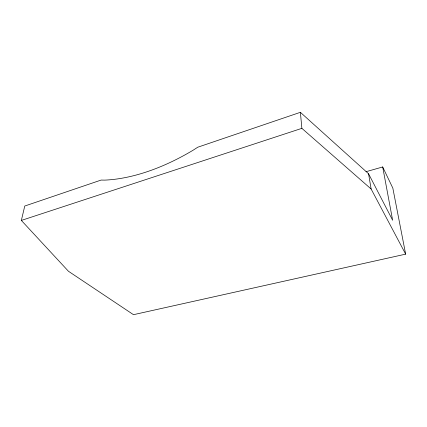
<?xml version="1.0" encoding="UTF-8"?>
<svg xmlns="http://www.w3.org/2000/svg" width="427" height="427" viewBox="0 0 427 427"><rect width="100%" height="100%" fill="white"/><g stroke="black" fill="none" stroke-linecap="round" stroke-linejoin="round"><path stroke-width="0.64" d="M382.688 166.962L392.829 188.11L405.65 254.145L133.491 314.683L68.453 271.262L21.35 220.428L24.761 206.033L101.124 180.066L104.711 180.119A159.399 87.348 -39.3 0 0 193.324 150.08L197.776 147.208L300.384 112.317L368.565 173.773L392.643 220.268L382.688 166.962L366.03 171.702M21.35 220.428L301.873 128.346L371.132 189.012L405.65 254.145M368.565 173.773L371.132 189.012M300.384 112.317L301.873 128.346"/></g></svg>
